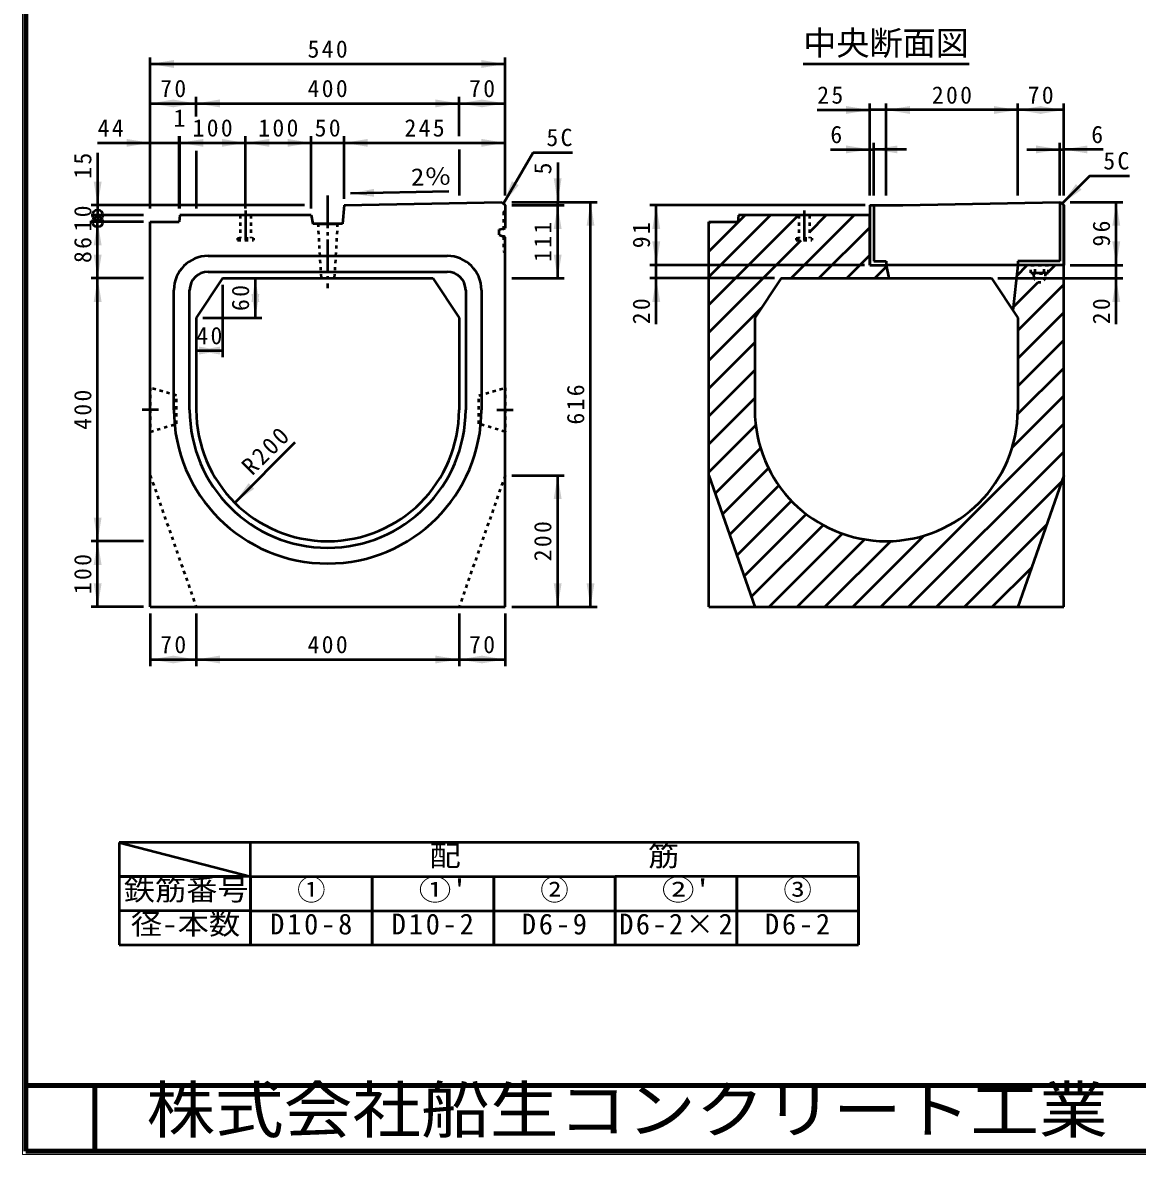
# Model space of a CAD drawing. Units: millimetres, scale not verified. Extents: x 100 to 4105, y 100 to 2870.
# Drawn here: x 100 to 1796, y 100 to 1822 of the extents above; entities that cross this region are included whole.
import ezdxf
from ezdxf.enums import TextEntityAlignment as Align

# ---------------------------------------------------------------- set-up
doc = ezdxf.new("R2010")
doc.units = ezdxf.units.MM
doc.header["$LTSCALE"] = 5
doc.header["$PDMODE"] = 32
doc.header["$PDSIZE"] = 2.5
doc.linetypes.add('USER1', pattern=[2.2, 1, -1.2])
doc.linetypes.add('USER2', pattern=[13.4, 10, -1.2, 1, -1.2])
doc.layers.add('V-nasSTD', color=7, linetype='Continuous', lineweight=35)
doc.styles.add('ＭＳ ゴシック', font='')
doc.styles.get('ＭＳ ゴシック').set_extended_font_data('MS Gothic')

msp = doc.modelspace()

# ---------------------------------------------------------------- hatches: boundary and pattern name
at = {"layer": 'V-nasSTD'}
for points in [[(330.168, 1764.887), (294.168, 1758.887), (330.168, 1752.887)], [(798.168, 1752.887), (834.168, 1758.887), (798.168, 1764.887)], [(330.168, 1704.887), (294.168, 1698.887), (330.168, 1692.887)], [(328.168, 1692.887), (364.168, 1698.887), (328.168, 1704.887)], [(400.168, 1704.887), (364.168, 1698.887), (400.168, 1692.887)], [(728.168, 1692.887), (764.168, 1698.887), (728.168, 1704.887)], [(800.168, 1704.887), (764.168, 1698.887), (800.168, 1692.887)], [(798.168, 1692.887), (834.168, 1698.887), (798.168, 1704.887)], [(1353.168, 1682.887), (1389.168, 1688.887), (1353.168, 1694.887)], [(1450.168, 1682.887), (1414.168, 1688.887), (1450.168, 1694.887)], [(1578.168, 1694.887), (1614.168, 1688.887), (1578.168, 1682.887)], [(1650.168, 1682.887), (1614.168, 1688.887), (1650.168, 1694.887)], [(1648.168, 1694.887), (1684.168, 1688.887), (1648.168, 1682.887)], [(258.168, 1632.887), (294.168, 1638.887), (258.168, 1644.887)], [(375.168, 1644.887), (339.168, 1638.887), (375.168, 1632.887)], [(403.168, 1632.887), (439.168, 1638.887), (403.168, 1644.887)], [(475.168, 1644.887), (439.168, 1638.887), (475.168, 1632.887)], [(503.168, 1632.887), (539.168, 1638.887), (503.168, 1644.887)], [(625.168, 1644.887), (589.168, 1638.887), (625.168, 1632.887)], [(798.168, 1632.887), (834.168, 1638.887), (798.168, 1644.887)], [(1353.168, 1622.887), (1389.168, 1628.887), (1353.168, 1634.887)], [(1431.168, 1622.887), (1395.168, 1628.887), (1431.168, 1634.887)], [(1642.168, 1634.887), (1678.168, 1628.887), (1642.168, 1622.887)], [(1720.168, 1622.887), (1684.168, 1628.887), (1720.168, 1634.887)], [(908.168, 1584.887), (914.168, 1548.887), (920.168, 1584.887)], [(220.168, 1579.887), (214.168, 1543.887), (208.168, 1579.887)], [(634.649, 1568.851), (598.782, 1562.102), (634.899, 1556.853)], [(844.471, 1580.564), (831.668, 1546.387), (854.864, 1574.564)], [(1702.881, 1576.085), (1681.668, 1546.387), (1711.366, 1567.6)], [(920.168, 1507.887), (914.168, 1543.887), (908.168, 1507.887)], [(970.168, 1512.887), (964.168, 1548.887), (958.168, 1512.887)], [(1058.168, 1507.887), (1064.168, 1543.887), (1070.168, 1507.887)], [(1770.168, 1512.887), (1764.168, 1548.887), (1758.168, 1512.887)], [(220.168, 1482.887), (214.168, 1518.887), (208.168, 1482.887)], [(1070.168, 1488.887), (1064.168, 1452.887), (1058.168, 1488.887)], [(1758.168, 1488.887), (1764.168, 1452.887), (1770.168, 1488.887)], [(208.168, 1468.887), (214.168, 1432.887), (220.168, 1468.887)], [(908.168, 1468.887), (914.168, 1432.887), (920.168, 1468.887)], [(220.168, 1396.887), (214.168, 1432.887), (208.168, 1396.887)], [(460.168, 1396.887), (454.168, 1432.887), (448.168, 1396.887)], [(1070.168, 1396.887), (1064.168, 1432.887), (1058.168, 1396.887)], [(1770.168, 1396.887), (1764.168, 1432.887), (1758.168, 1396.887)], [(448.168, 1408.887), (454.168, 1372.887), (460.168, 1408.887)], [(400.168, 1328.887), (364.168, 1322.887), (400.168, 1316.887)], [(368.168, 1316.887), (404.168, 1322.887), (368.168, 1328.887)], [(443.959, 1121.164), (422.746, 1091.465), (452.445, 1112.679)], [(920.168, 1096.887), (914.168, 1132.887), (908.168, 1096.887)], [(208.168, 1068.887), (214.168, 1032.887), (220.168, 1068.887)], [(220.168, 996.887), (214.168, 1032.887), (208.168, 996.887)], [(208.168, 968.887), (214.168, 932.887), (220.168, 968.887)], [(908.168, 968.887), (914.168, 932.887), (920.168, 968.887)], [(958.168, 968.887), (964.168, 932.887), (970.168, 968.887)], [(330.168, 858.887), (294.168, 852.887), (330.168, 846.887)], [(328.168, 846.887), (364.168, 852.887), (328.168, 858.887)], [(400.168, 858.887), (364.168, 852.887), (400.168, 846.887)], [(728.168, 846.887), (764.168, 852.887), (728.168, 858.887)], [(800.168, 858.887), (764.168, 852.887), (800.168, 846.887)], [(798.168, 846.887), (834.168, 852.887), (798.168, 858.887)]]:
    msp.add_hatch(color=256, dxfattribs=at).paths.add_polyline_path(points)

# ---------------------------------------------------------------- linework, layer by layer
at = {"layer": 'V-nasSTD', "lineweight": 100}
for p, q in [((105, 2865), (105, 105)), ((105, 205), (4100, 205)), ((210, 205), (210, 105)), ((105, 105), (4100, 105))]:
    msp.add_line(p, q, dxfattribs=at)
at = {"layer": 'V-nasSTD', "lineweight": 50}
for p, q in [((294.168, 1538.887), (294.168, 1768.887)), ((294.168, 1758.887), (834.168, 1758.887)), ((834.168, 1558.887), (834.168, 1768.887)), ((1287.764, 1758.887), (1540.571, 1758.887)), ((364.168, 1678.887), (364.168, 1708.887)), ((764.168, 1648.887), (764.168, 1708.887)), ((294.168, 1698.887), (364.168, 1698.887)), ((364.168, 1698.887), (764.168, 1698.887)), ((764.168, 1698.887), (834.168, 1698.887)), ((1309.168, 1688.887), (1389.168, 1688.887)), ((1389.168, 1558.887), (1389.168, 1698.887)), ((1414.168, 1688.887), (1389.168, 1688.887)), ((1414.168, 1558.887), (1414.168, 1698.887)), ((1614.168, 1688.887), (1414.168, 1688.887)), ((1614.168, 1558.887), (1614.168, 1698.887)), ((1684.168, 1688.887), (1614.168, 1688.887)), ((1684.168, 1558.887), (1684.168, 1698.887)), ((214.168, 1638.887), (294.168, 1638.887)), ((294.168, 1638.887), (338.168, 1638.887)), ((338.168, 1538.887), (338.168, 1648.887)), ((338.168, 1638.887), (339.168, 1638.887)), ((339.168, 1538.887), (339.168, 1648.887)), ((339.168, 1638.887), (439.168, 1638.887)), ((439.168, 1538.887), (439.168, 1648.887)), ((439.168, 1638.887), (539.168, 1638.887)), ((539.168, 1538.887), (539.168, 1648.887)), ((539.168, 1638.887), (589.168, 1638.887)), ((589.168, 1553.887), (589.168, 1648.887)), ((589.168, 1638.887), (834.168, 1638.887)), ((1395.168, 1558.887), (1395.168, 1638.887)), ((1678.168, 1558.887), (1678.168, 1638.887)), ((214.168, 1623.887), (214.168, 1543.887)), ((364.168, 1626.887), (364.168, 1538.887)), ((764.168, 1628.887), (764.168, 1558.887)), ((876.668, 1624.329), (831.668, 1546.387)), ((876.668, 1624.329), (936.668, 1624.329)), ((1329.168, 1628.887), (1389.168, 1628.887)), ((1389.168, 1628.887), (1395.168, 1628.887)), ((1445.168, 1628.887), (1395.168, 1628.887)), ((1628.168, 1628.887), (1678.168, 1628.887)), ((1678.168, 1628.887), (1684.168, 1628.887)), ((1744.168, 1628.887), (1684.168, 1628.887)), ((914.168, 1608.887), (914.168, 1548.887)), ((1724.094, 1588.813), (1681.668, 1546.387)), ((1724.094, 1588.813), (1784.094, 1588.813)), ((598.782, 1562.102), (748.749, 1565.226)), ((529.168, 1543.887), (204.168, 1543.887)), ((214.168, 1543.887), (214.168, 1528.887)), ((589.168, 1543.887), (586.668, 1515.887)), ((589.168, 1543.887), (829.168, 1548.887)), ((829.168, 1548.887), (834.168, 1543.887)), ((834.168, 1543.887), (834.168, 1508.902)), ((844.168, 1548.887), (974.168, 1548.887)), ((844.168, 1543.887), (924.168, 1543.887)), ((914.168, 1543.887), (914.168, 1548.887)), ((914.168, 1432.887), (914.168, 1543.887)), ((964.168, 932.887), (964.168, 1548.887)), ((1382.168, 1543.887), (1054.168, 1543.887)), ((1064.168, 1452.887), (1064.168, 1543.887)), ((1389.168, 1543.887), (1439.168, 1543.887)), ((1389.168, 1543.887), (1389.168, 1452.887)), ((1395.168, 1543.887), (1395.168, 1458.887)), ((1439.168, 1543.887), (1678.168, 1548.887)), ((1678.168, 1548.887), (1678.168, 1458.887)), ((1678.168, 1548.887), (1679.168, 1548.887)), ((1679.168, 1548.887), (1684.168, 1543.887)), ((1684.168, 1452.887), (1684.168, 1543.887)), ((1684.168, 1543.887), (1684.168, 1452.887)), ((1694.168, 1548.887), (1774.168, 1548.887)), ((1764.168, 1452.887), (1764.168, 1548.887)), ((284.168, 1528.887), (204.168, 1528.887)), ((284.168, 1518.887), (204.168, 1518.887)), ((214.168, 1528.887), (214.168, 1518.887)), ((214.168, 1432.887), (214.168, 1518.887)), ((294.168, 932.887), (294.168, 1518.887)), ((294.168, 1518.887), (338.168, 1518.887)), ((339.168, 1528.887), (338.168, 1518.887)), ((539.168, 1528.887), (339.168, 1528.887)), ((539.168, 1528.887), (541.668, 1515.887)), ((586.668, 1515.887), (541.668, 1515.887)), ((549.168, 1515.887), (579.168, 1515.887)), ((1199.337, 1528.887), (1144.168, 1473.718)), ((1238.051, 1528.887), (1144.168, 1435.004)), ((1280.477, 1528.887), (1144.168, 1392.577)), ((1144.168, 932.887), (1144.168, 1518.887)), ((1144.168, 1516.144), (1146.91, 1518.887)), ((1144.168, 1518.887), (1188.168, 1518.887)), ((1189.168, 1528.887), (1188.168, 1518.887)), ((1389.168, 1528.887), (1189.168, 1528.887)), ((1365.33, 1528.887), (1269.33, 1432.887)), ((1297.168, 1503.151), (1322.903, 1528.887)), ((1389.168, 1452.887), (1389.168, 1528.887)), ((1389.168, 1452.887), (1389.168, 1528.887)), ((825.168, 1506.887), (834.168, 1508.902)), ((825.168, 1498.887), (825.168, 1506.887)), ((825.168, 1498.887), (834.168, 1495.528)), ((1311.756, 1432.887), (1389.168, 1510.298)), ((834.168, 932.887), (834.168, 1495.528)), ((1144.168, 1350.151), (1284.903, 1490.887)), ((382.168, 1466.887), (746.168, 1466.887)), ((1389.168, 1467.872), (1354.183, 1432.887)), ((1381.168, 1452.887), (1054.168, 1452.887)), ((1064.168, 1432.887), (1064.168, 1452.887)), ((1389.168, 1452.887), (1414.168, 1452.887)), ((1395.168, 1458.887), (1414.168, 1458.887)), ((1396.609, 1432.887), (1414.566, 1450.844)), ((1414.168, 1458.887), (1414.168, 1452.887)), ((1414.168, 1452.887), (1418.067, 1432.887)), ((1614.168, 1452.887), (1414.168, 1452.887)), ((1614.168, 1452.887), (1606.997, 1383.642)), ((1612.638, 1436.784), (1628.741, 1452.887)), ((1678.168, 1458.887), (1614.168, 1458.887)), ((1614.168, 1458.887), (1614.168, 1452.887)), ((1684.168, 1452.887), (1614.168, 1452.887)), ((1661.168, 1442.887), (1671.168, 1452.887)), ((1684.168, 932.887), (1684.168, 1452.887)), ((1694.168, 1452.887), (1774.168, 1452.887)), ((1764.168, 1432.887), (1764.168, 1452.887)), ((284.168, 1432.887), (204.168, 1432.887)), ((214.168, 1032.887), (214.168, 1432.887)), ((404.168, 1432.887), (364.168, 1372.887)), ((382.168, 1442.887), (746.168, 1442.887)), ((404.168, 1432.887), (724.168, 1432.887)), ((454.168, 1372.887), (454.168, 1432.887)), ((724.168, 1432.887), (764.168, 1372.887)), ((844.168, 1432.887), (924.168, 1432.887)), ((1244.168, 1432.887), (1054.168, 1432.887)), ((1064.168, 1362.887), (1064.168, 1432.887)), ((1254.168, 1432.887), (1214.168, 1372.887)), ((1254.168, 1432.887), (1574.168, 1432.887)), ((1574.168, 1432.887), (1614.168, 1372.887)), ((1584.168, 1432.887), (1774.168, 1432.887)), ((1764.168, 1362.887), (1764.168, 1432.887)), ((330.168, 1382.887), (330.168, 1414.887)), ((354.168, 1382.887), (354.168, 1414.887)), ((404.168, 1422.887), (404.168, 1312.887)), ((774.168, 1414.887), (774.168, 1382.887)), ((798.168, 1414.887), (798.168, 1382.887)), ((1607.583, 1389.302), (1645.446, 1427.165)), ((1614.168, 1353.46), (1684.168, 1423.46)), ((330.168, 1232.887), (330.168, 1382.887)), ((354.168, 1232.887), (354.168, 1382.887)), ((774.168, 1382.887), (774.168, 1232.887)), ((798.168, 1382.887), (798.168, 1232.887)), ((1223.843, 1387.4), (1144.168, 1307.724)), ((1614.168, 1311.034), (1684.168, 1381.034)), ((364.168, 1372.887), (364.168, 1232.887)), ((374.168, 1372.887), (464.168, 1372.887)), ((764.168, 1372.887), (764.168, 1232.887)), ((1214.168, 1372.887), (1214.168, 1232.887)), ((1614.168, 1372.887), (1614.168, 1232.887)), ((1144.168, 1265.298), (1214.168, 1335.298)), ((1614.168, 1268.607), (1684.168, 1338.607)), ((364.168, 1322.887), (404.168, 1322.887)), ((1214.168, 1292.872), (1144.168, 1222.872)), ((1614.051, 1226.065), (1684.168, 1296.181)), ((1144.168, 1180.445), (1214.168, 1250.445)), ((1605.691, 1175.278), (1684.168, 1253.755)), ((1215.551, 1209.402), (1144.168, 1138.019)), ((1405.726, 932.887), (1684.168, 1211.328)), ((422.746, 1091.465), (514.67, 1183.389)), ((1153.836, 1105.261), (1222.926, 1174.35)), ((1448.152, 932.887), (1684.168, 1168.902)), ((1164.836, 1073.834), (1235.004, 1144.002)), ((844.168, 1132.887), (924.168, 1132.887)), ((914.168, 932.887), (914.168, 1132.887)), ((1144.168, 1132.887), (1214.168, 932.887)), ((1490.579, 932.887), (1680.715, 1123.023)), ((1684.168, 1132.887), (1614.168, 932.887)), ((1175.835, 1042.407), (1250.858, 1117.43)), ((1186.835, 1010.98), (1270.059, 1094.205)), ((1197.834, 979.553), (1292.461, 1074.181)), ((1208.834, 948.126), (1318.15, 1057.443)), ((1533.005, 932.887), (1657.87, 1057.752)), ((1236.02, 932.887), (1347.47, 1044.336)), ((1278.447, 932.887), (1381.185, 1035.625)), ((1363.3, 932.887), (1471.776, 1041.363)), ((284.168, 1032.887), (204.168, 1032.887)), ((214.168, 932.887), (214.168, 1032.887)), ((1320.873, 932.887), (1420.99, 1033.003)), ((1575.432, 932.887), (1635.025, 992.48)), ((284.168, 932.887), (204.168, 932.887)), ((294.168, 932.887), (834.168, 932.887)), ((844.168, 932.887), (974.168, 932.887)), ((1144.168, 932.887), (1684.168, 932.887)), ((294.168, 922.887), (294.168, 842.887)), ((364.168, 922.887), (364.168, 842.887)), ((764.168, 922.887), (764.168, 842.887)), ((834.168, 922.887), (834.168, 842.887)), ((294.168, 852.887), (364.168, 852.887)), ((364.168, 852.887), (764.168, 852.887)), ((764.168, 852.887), (834.168, 852.887)), ((246.803, 574.682), (246.803, 522.682)), ((446.803, 574.682), (246.803, 574.682)), ((246.803, 574.682), (446.803, 522.682)), ((446.803, 522.682), (446.803, 574.682)), ((631.803, 574.682), (446.803, 574.682)), ((816.803, 574.682), (631.803, 574.682)), ((1001.803, 574.682), (816.803, 574.682)), ((1186.803, 574.682), (1001.803, 574.682)), ((1371.803, 574.682), (1186.803, 574.682)), ((1371.803, 522.682), (1371.803, 574.682)), ((246.803, 522.682), (411.803, 522.682)), ((246.803, 522.682), (246.803, 470.682)), ((446.803, 522.682), (246.803, 522.682)), ((446.803, 522.682), (631.803, 522.682)), ((446.803, 470.682), (446.803, 522.682)), ((446.803, 522.682), (446.803, 470.682)), ((631.803, 522.682), (816.803, 522.682)), ((631.803, 470.682), (631.803, 522.682)), ((631.803, 522.682), (631.803, 470.682)), ((816.803, 522.682), (1001.803, 522.682)), ((816.803, 470.682), (816.803, 522.682)), ((816.803, 522.682), (816.803, 470.682)), ((1001.803, 470.682), (1001.803, 522.682)), ((1001.803, 522.682), (1001.803, 470.682)), ((1186.803, 522.682), (1001.803, 522.682)), ((1186.803, 470.682), (1186.803, 522.682)), ((1186.803, 470.682), (1186.803, 522.682)), ((1186.803, 522.682), (1186.803, 470.682)), ((1371.803, 522.682), (1186.803, 522.682)), ((1371.803, 470.682), (1371.803, 522.682)), ((1371.803, 470.682), (1371.803, 522.682)), ((1371.803, 470.682), (1371.803, 522.682)), ((1371.803, 522.682), (1371.803, 470.682)), ((246.803, 470.682), (246.803, 418.682)), ((446.803, 470.682), (246.803, 470.682)), ((446.803, 470.682), (631.803, 470.682)), ((446.803, 418.682), (446.803, 470.682)), ((446.803, 470.682), (446.803, 418.682)), ((631.803, 470.682), (816.803, 470.682)), ((631.803, 418.682), (631.803, 470.682)), ((631.803, 470.682), (631.803, 418.682)), ((816.803, 470.682), (1001.803, 470.682)), ((816.803, 418.682), (816.803, 470.682)), ((816.803, 470.682), (816.803, 418.682)), ((1001.803, 418.682), (1001.803, 470.682)), ((1001.803, 470.682), (1001.803, 418.682)), ((1001.803, 470.682), (1186.803, 470.682)), ((1186.803, 418.682), (1186.803, 470.682)), ((1186.803, 470.682), (1371.803, 470.682)), ((1186.803, 418.682), (1186.803, 470.682)), ((1186.803, 470.682), (1186.803, 418.682)), ((1371.803, 418.682), (1371.803, 470.682)), ((1371.803, 418.682), (1371.803, 470.682)), ((1371.803, 418.682), (1371.803, 470.682)), ((1371.803, 470.682), (1371.803, 418.682)), ((246.803, 418.682), (446.803, 418.682)), ((446.803, 418.682), (631.803, 418.682)), ((631.803, 418.682), (816.803, 418.682)), ((816.803, 418.682), (1001.803, 418.682)), ((1001.803, 418.682), (1186.803, 418.682)), ((1186.803, 418.682), (1371.803, 418.682))]:
    msp.add_line(p, q, dxfattribs=at)
at = {"layer": 'V-nasSTD', "linetype": 'USER2', "lineweight": 50}
for p, q in [((564.168, 1558.887), (564.168, 1417.887)), ((439.168, 1535.887), (439.168, 1490.887)), ((1289.168, 1535.887), (1289.168, 1490.887)), ((306.668, 1232.887), (281.668, 1232.887)), ((821.668, 1232.887), (846.668, 1232.887))]:
    msp.add_line(p, q, dxfattribs=at)
at = {"layer": 'V-nasSTD', "linetype": 'USER1', "lineweight": 50}
for p, q in [((831.868, 1533.887), (834.168, 1536.187)), ((831.868, 1533.887), (831.868, 1508.387)), ((431.168, 1528.887), (431.168, 1493.887)), ((447.168, 1528.887), (447.168, 1493.887)), ((549.168, 1515.887), (554.168, 1432.887)), ((579.168, 1515.887), (574.168, 1432.887)), ((1281.168, 1528.887), (1281.168, 1493.887)), ((1297.168, 1528.887), (1297.168, 1493.887)), ((427.168, 1493.887), (451.168, 1493.887)), ((427.168, 1493.887), (427.168, 1490.887)), ((427.168, 1490.887), (451.168, 1490.887)), ((451.168, 1493.887), (451.168, 1490.887)), ((831.868, 1496.387), (831.868, 1473.887)), ((1277.168, 1493.887), (1301.168, 1493.887)), ((1277.168, 1493.887), (1277.168, 1490.887)), ((1277.168, 1490.887), (1301.168, 1490.887)), ((1301.168, 1493.887), (1301.168, 1490.887)), ((831.868, 1473.887), (834.168, 1471.587)), ((1634.168, 1440.887), (1634.168, 1452.887)), ((1634.168, 1452.887), (1661.168, 1452.887)), ((1640.668, 1441.887), (1640.668, 1452.887)), ((1654.668, 1441.887), (1654.668, 1452.887)), ((1661.168, 1440.887), (1661.168, 1452.887)), ((1634.168, 1440.887), (1661.168, 1440.887)), ((1636.168, 1439.887), (1635.968, 1440.887)), ((1636.168, 1439.887), (1659.168, 1439.887)), ((1638.668, 1435.887), (1638.668, 1439.887)), ((1656.668, 1435.887), (1656.668, 1439.887)), ((1659.168, 1439.887), (1659.368, 1440.887)), ((334.168, 1254.387), (294.168, 1266.387)), ((294.168, 1266.387), (294.168, 1199.387)), ((794.168, 1254.387), (834.168, 1266.387)), ((834.168, 1266.387), (834.168, 1199.387)), ((334.168, 1211.387), (334.168, 1254.387)), ((794.168, 1211.387), (794.168, 1254.387)), ((294.168, 1199.387), (334.168, 1211.387)), ((834.168, 1199.387), (794.168, 1211.387)), ((294.168, 1132.887), (364.168, 932.887)), ((834.168, 1132.887), (764.168, 932.887))]:
    msp.add_line(p, q, dxfattribs=at)
at = {"layer": 'V-nasSTD', "lineweight": 13}
msp.add_lwpolyline([(100, 100), (100, 2870), (4105, 2870), (4105, 100)], close=True, dxfattribs=at)
at = {"layer": 'V-nasSTD', "lineweight": 50}
for centre in [(214.168, 1528.887), (214.168, 1518.887)]:
    msp.add_circle(centre, 8, dxfattribs=at)
for centre, radius, start, end in [((382.168, 1414.887), 52, 90, 180), ((746.168, 1414.887), 52, 0, 90), ((382.168, 1414.887), 28, 90, 180), ((746.168, 1414.887), 28, 0, 90), ((564.168, 1232.887), 234, 180, 270), ((564.168, 1232.887), 210, 180, 270), ((564.168, 1232.887), 200, 180, 270), ((564.168, 1232.887), 200, 270, 0), ((564.168, 1232.887), 210, 270, 0), ((564.168, 1232.887), 234, 270, 0), ((1414.168, 1232.887), 200, 180, 270), ((1414.168, 1232.887), 200, 270, 0)]:
    msp.add_arc(centre, radius, start, end, dxfattribs=at)
at = {"layer": 'V-nasSTD', "linetype": 'USER1', "lineweight": 50}
for centre, radius, start, end in [((1633.668, 1465.887), 25, 271.14576, 286.2602), ((1647.668, 1435.887), 9, 180, 0), ((1647.668, 1465.887), 25, 253.7398, 286.2602), ((1661.668, 1465.887), 25, 253.7398, 268.85424)]:
    msp.add_arc(centre, radius, start, end, dxfattribs=at)
at = {"layer": 'V-nasSTD'}
for p in [(831.868, 1508.387), (831.868, 1496.387)]:
    msp.add_point(p, dxfattribs=at)

# ---------------------------------------------------------------- texts
at = {"layer": 'V-nasSTD', "style": 'ＭＳ ゴシック'}
for s, height, p in [('中央断面図', 36.95, (1287.764, 1809.287)), ('1', 26.39, (329.668, 1689.887)), ('6', 26.39, (1329.168, 1664.887)), ('6', 26.39, (1726.168, 1664.887)), ('①', 31.67, (517.703, 518.282)), ('②', 31.67, (887.703, 518.282)), ('③', 31.67, (1257.703, 518.282))]:
    msp.add_text(s, height=height, dxfattribs=at).set_placement(p, align=Align.TOP_LEFT)
at = {"layer": 'V-nasSTD', "style": 'ＭＳ ゴシック', "width": 1.15}
msp.add_text('2％', height=26.39, rotation=1.193, dxfattribs=at).set_placement((690.412, 1600.019), align=Align.TOP_LEFT)
at = {"layer": 'V-nasSTD', "style": 'ＭＳ ゴシック'}
msp.add_text('5', height=26.39, rotation=90, dxfattribs=at).set_placement((878.168, 1590.887), align=Align.TOP_LEFT)
for s, height, width, p in [('配\u3000\u3000\u3000\u3000  \u3000筋', 31.67, 1.1, (719.223, 570.282)), ('鉄筋番号', 31.67, 1.1, (253.923, 518.282)), ("①'", 31.67, 1.15, (702.703, 518.282)), ("②'", 31.67, 1.15, (1072.703, 518.282)), ('径-本数', 31.67, 1.1, (264.723, 466.282)), ('株式会社船生コンクリート工業', 69.65, 1.1, (288.279, 202.55))]:
    msp.add_text(s, height=height, dxfattribs=dict(at, width=width)).set_placement(p, align=Align.TOP_LEFT)
at = {"layer": 'V-nasSTD', "attachment_point": 1, "style": 'ＭＳ ゴシック'}
for s, insert, char_height in [('\\T1.2;540', (533.568, 1794.887), 26.39), ('\\T1.2;70', (309.368, 1734.887), 26.39), ('\\T1.2;400', (533.568, 1734.887), 26.39), ('\\T1.2;70', (779.368, 1734.887), 26.39), ('\\T1.2;25', (1309.168, 1724.887), 26.39), ('\\T1.2;200', (1483.568, 1724.887), 26.39), ('\\T1.2;70', (1629.368, 1724.887), 26.39), ('\\T1.2;44', (214.168, 1674.887), 26.39), ('\\T1.2;100', (358.568, 1674.887), 26.39), ('\\T1.2;100', (458.568, 1674.887), 26.39), ('\\T1.2;50', (544.368, 1674.887), 26.39), ('\\T1.2;245', (681.068, 1674.887), 26.39), ('\\T1.2;5C', (897.068, 1660.329), 26.39), ('\\T1.2;5C', (1744.494, 1624.813), 26.39), ('\\T1.2;40', (364.368, 1358.887), 26.39), ('\\T1.2;70', (309.368, 888.887), 26.39), ('\\T1.2;400', (533.568, 888.887), 26.39), ('\\T1.2;70', (779.368, 888.887), 26.39), ('\\T1.2;D10-8', (476.663, 466.282), 31.67), ('\\T1.2;D10-2', (661.663, 466.282), 31.67), ('\\T1.2;D6-9', (859.623, 466.282), 31.67), ('\\T1.17;D6-2×2', (1007.903, 466.282), 31.67), ('\\T1.2;D6-2', (1229.623, 466.282), 31.67)]:
    msp.add_mtext(s, dxfattribs=dict(at, insert=insert, char_height=char_height))
at = {"layer": 'V-nasSTD', "char_height": 26.39, "attachment_point": 1, "style": 'ＭＳ ゴシック'}
for s, insert, rotation in [('\\T1.2;15', (178.168, 1584.287), 90), ('\\T1.2;10', (178.168, 1504.087), 90), ('\\T1.2;111', (878.168, 1457.787), 90), ('\\T1.2;91', (1028.168, 1478.587), 90), ('\\T1.2;96', (1728.168, 1481.087), 90), ('\\T1.2;86', (178.168, 1456.087), 90), ('\\T1.2;60', (418.168, 1383.087), 90), ('\\T1.2;20', (1028.168, 1362.887), 90), ('\\T1.2;20', (1728.168, 1362.887), 90), ('\\T1.2;400', (178.168, 1202.287), 90), ('\\T1.2;616', (928.168, 1210.287), 90), ('\\T1.2;R200', (430.666, 1150.297), 45), ('\\T1.2;200', (878.168, 1002.287), 90), ('\\T1.2;100', (178.168, 952.287), 90)]:
    msp.add_mtext(s, dxfattribs=dict(at, insert=insert, rotation=rotation))

doc.saveas('drawing.dxf')
